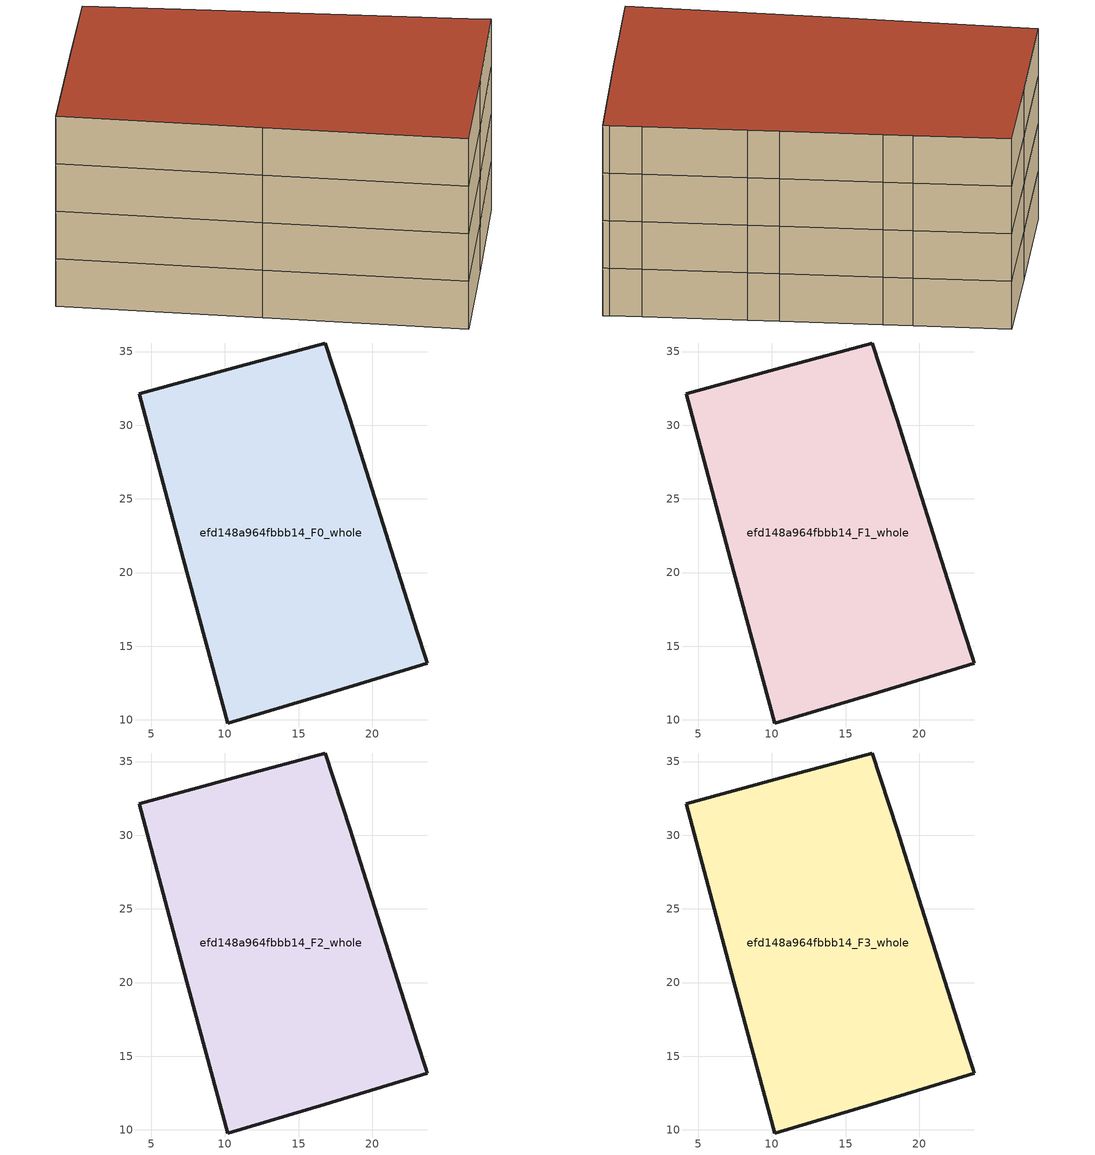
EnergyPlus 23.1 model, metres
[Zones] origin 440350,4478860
efd148a964fbbb14_F0_whole
 floor ground (EU_floor_Construction): 16.81,35.58 18.5,30.36 19.01,28.74 20.76,23.24 21.29,21.52 23.07,15.95 23.63,14.18 23.75,13.84 16.8,11.74 10.2,9.79 7.19,20.94 4.17,32.13 11.01,34.01 z0
 wall outside (EU_wall_Construction): 16.81,35.58 11.01,34.01 4.17,32.13 7.19,20.94 10.2,9.79 16.8,11.74 23.75,13.84 23.63,14.18 23.07,15.95 21.29,21.52 20.76,23.24 19.01,28.74 18.5,30.36 16.81,35.58 z0:3
efd148a964fbbb14_F1_whole
 floor to efd148a964fbbb14_F0_whole (EU_floor_Construction): 16.81,35.58 18.5,30.36 19.01,28.74 20.76,23.24 21.29,21.52 23.07,15.95 23.63,14.18 23.75,13.84 16.8,11.74 10.2,9.79 7.19,20.94 4.17,32.13 11.01,34.01 z3
 wall outside (EU_wall_Construction): 16.81,35.58 11.01,34.01 4.17,32.13 7.19,20.94 10.2,9.79 16.8,11.74 23.75,13.84 23.63,14.18 23.07,15.95 21.29,21.52 20.76,23.24 19.01,28.74 18.5,30.36 16.81,35.58 z3:6
efd148a964fbbb14_F2_whole
 floor to efd148a964fbbb14_F1_whole (EU_floor_Construction): 16.81,35.58 18.5,30.36 19.01,28.74 20.76,23.24 21.29,21.52 23.07,15.95 23.63,14.18 23.75,13.84 16.8,11.74 10.2,9.79 7.19,20.94 4.17,32.13 11.01,34.01 z6
 wall outside (EU_wall_Construction): 16.81,35.58 11.01,34.01 4.17,32.13 7.19,20.94 10.2,9.79 16.8,11.74 23.75,13.84 23.63,14.18 23.07,15.95 21.29,21.52 20.76,23.24 19.01,28.74 18.5,30.36 16.81,35.58 z6:9
efd148a964fbbb14_F3_whole
 floor to efd148a964fbbb14_F2_whole (EU_floor_Construction): 16.81,35.58 18.5,30.36 19.01,28.74 20.76,23.24 21.29,21.52 23.07,15.95 23.63,14.18 23.75,13.84 16.8,11.74 10.2,9.79 7.19,20.94 4.17,32.13 11.01,34.01 z9
 wall outside (EU_wall_Construction): 16.81,35.58 11.01,34.01 4.17,32.13 7.19,20.94 10.2,9.79 16.8,11.74 23.75,13.84 23.63,14.18 23.07,15.95 21.29,21.52 20.76,23.24 19.01,28.74 18.5,30.36 16.81,35.58 z9:12
 roof outside (EU_roof_Construction): 23.75,13.84 23.63,14.18 23.07,15.95 21.29,21.52 20.76,23.24 19.01,28.74 18.5,30.36 16.81,35.58 11.01,34.01 4.17,32.13 7.19,20.94 10.2,9.79 16.8,11.74 z12
[Building]
EU S2 Campaign: North Axis=0; Terrain=City; Solar Distribution=FullExterior
[Site:Location]
Madrid: Latitude=40.5; Longitude=-3.5; Time Zone=1; Elevation=609
[SizingPeriod:WeatherFileDays]
AnnualSizingPeriod: Begin Month=1; Begin Day of Month=1; End Month=12; End Day of Month=31; Day of Week for Start Day=Monday; Use Weather File Daylight Saving Period=No; Use Weather File Rain and Snow Indicators=No
[MATERIAL]
EU_InternalMass_Material: Roughness=MediumRough; Thickness=0.1; Conductivity=1; Density=1800; Specific Heat=900; Thermal Absorptance=0.9; Solar Absorptance=0.7; Visible Absorptance=0.7
[MATERIAL:NOMASS] Roughness=MediumRough; Thermal Absorptance=0.9; Solar Absorptance=0.7; Visible Absorptance=0.7
Name | Thermal Resistance
EU_wall_NoMass | 0.459673
EU_roof_NoMass | 0.495815
EU_floor_NoMass | 0.788942
[CONSTRUCTION]
EU_wall_Construction: EU_wall_NoMass
EU_roof_Construction: EU_roof_NoMass
EU_floor_Construction: EU_floor_NoMass
EU_InternalMass_Construction: EU_InternalMass_Material
[ZONE] Type=1; Multiplier=1; Ceiling Height=autocalculate; Floor Area=autocalculate; Part of Total Floor Area=Yes
Name | Volume
efd148a964fbbb14_F0_whole | 939.762
efd148a964fbbb14_F1_whole; efd148a964fbbb14_F2_whole; efd148a964fbbb14_F3_whole | 939.761
[INTERNALMASS] Construction=EU_InternalMass_Construction; Surface Area=313.254
Name | Zone or ZoneList
efd148a964fbbb14_F0_whole_EU_InternalMass | efd148a964fbbb14_F0_whole
efd148a964fbbb14_F1_whole_EU_InternalMass | efd148a964fbbb14_F1_whole
efd148a964fbbb14_F2_whole_EU_InternalMass | efd148a964fbbb14_F2_whole
efd148a964fbbb14_F3_whole_EU_InternalMass | efd148a964fbbb14_F3_whole
[OTHEREQUIPMENT] Fuel Type=Electricity; Design Level Calculation Method=Watts/Area; Power per Zone Floor Area=1; Fraction Latent=0; Fraction Radiant=0; Fraction Lost=0; Carbon Dioxide Generation Rate=0; EndUse Subcategory=EU_Step8_InternalGains
Name | Zone or ZoneList or Space or SpaceList | Schedule
EU_Step8_InternalGain_efd148a964fbbb14_F0_whole_f000 | efd148a964fbbb14_F0_whole | EU_Step8_GainSchedule_efd148a964fbbb14_F0_whole_f000
EU_Step8_InternalGain_efd148a964fbbb14_F1_whole_f000 | efd148a964fbbb14_F1_whole | EU_Step8_GainSchedule_efd148a964fbbb14_F1_whole_f000
EU_Step8_InternalGain_efd148a964fbbb14_F2_whole_f000 | efd148a964fbbb14_F2_whole | EU_Step8_GainSchedule_efd148a964fbbb14_F2_whole_f000
EU_Step8_InternalGain_efd148a964fbbb14_F3_whole_f000 | efd148a964fbbb14_F3_whole | EU_Step8_GainSchedule_efd148a964fbbb14_F3_whole_f000
[ZONEVENTILATION:DESIGNFLOWRATE] Schedule=EU_AlwaysOn; Design Flow Rate Calculation Method=AirChanges/Hour; Air Changes per Hour=0.719161; Ventilation Type=Natural; Fan Pressure Rise=0; Fan Total Efficiency=1; Constant Term Coefficient=1; Temperature Term Coefficient=0; Velocity Term Coefficient=0; Velocity Squared Term Coefficient=0; Minimum Indoor Temperature=-100; Maximum Indoor Temperature=100; Delta Temperature=-100; Minimum Outdoor Temperature=-100; Maximum Outdoor Temperature=100; Maximum Wind Speed=40
Name | Zone or ZoneList or Space or SpaceList
EU_ConstantAir_efd148a964fbbb14_F0_whole | efd148a964fbbb14_F0_whole
EU_ConstantAir_efd148a964fbbb14_F1_whole | efd148a964fbbb14_F1_whole
EU_ConstantAir_efd148a964fbbb14_F2_whole | efd148a964fbbb14_F2_whole
EU_ConstantAir_efd148a964fbbb14_F3_whole | efd148a964fbbb14_F3_whole
[HVACTEMPLATE:THERMOSTAT] Constant Heating Setpoint=20; Constant Cooling Setpoint=50
EU_HeatOnly_efd148a964fbbb14_F0_whole; EU_HeatOnly_efd148a964fbbb14_F1_whole; EU_HeatOnly_efd148a964fbbb14_F2_whole; EU_HeatOnly_efd148a964fbbb14_F3_whole
[HVACTEMPLATE:ZONE:IDEALLOADSAIRSYSTEM] System Availability Schedule=EU_AlwaysOn; Maximum Heating Supply Air Temperature=50; Minimum Cooling Supply Air Temperature=13; Maximum Heating Supply Air Humidity Ratio=0.0156; Minimum Cooling Supply Air Humidity Ratio=0.0077; Heating Limit=NoLimit; Cooling Limit=NoLimit; Heating Availability Schedule=EU_AlwaysOn; Cooling Availability Schedule=EU_CoolingOff; Dehumidification Control Type=ConstantSensibleHeatRatio; Cooling Sensible Heat Ratio=0.7; Dehumidification Setpoint=60; Humidification Control Type=None; Humidification Setpoint=30; Outdoor Air Method=None; Outdoor Air Flow Rate per Person=0.00944; Outdoor Air Flow Rate per Zone Floor Area=0; Outdoor Air Flow Rate per Zone=0; Demand Controlled Ventilation Type=None; Outdoor Air Economizer Type=NoEconomizer; Heat Recovery Type=None; Sensible Heat Recovery Effectiveness=0.7; Latent Heat Recovery Effectiveness=0.65
Name | Template Thermostat
efd148a964fbbb14_F0_whole | EU_HeatOnly_efd148a964fbbb14_F0_whole
efd148a964fbbb14_F1_whole | EU_HeatOnly_efd148a964fbbb14_F1_whole
efd148a964fbbb14_F2_whole | EU_HeatOnly_efd148a964fbbb14_F2_whole
efd148a964fbbb14_F3_whole | EU_HeatOnly_efd148a964fbbb14_F3_whole
[SIZING:ZONE] Zone Cooling Design Supply Air Temperature Input Method=SupplyAirTemperature; Zone Cooling Design Supply Air Temperature=13; Zone Heating Design Supply Air Temperature Input Method=SupplyAirTemperature; Zone Heating Design Supply Air Temperature=50; Zone Cooling Design Supply Air Humidity Ratio=0.008; Zone Heating Design Supply Air Humidity Ratio=0.008; Cooling Design Air Flow Method=DesignDay; Cooling Design Air Flow Rate=0; Cooling Minimum Air Flow per Zone Floor Area=0.000762; Cooling Minimum Air Flow=0; Cooling Minimum Air Flow Fraction=0.2; Heating Design Air Flow Method=DesignDay; Heating Design Air Flow Rate=0; Heating Maximum Air Flow per Zone Floor Area=0.002032; Heating Maximum Air Flow=0.141576; Heating Maximum Air Flow Fraction=0.3; Account for Dedicated Outdoor Air System=No; Dedicated Outdoor Air System Control Strategy=NeutralSupplyAir; Dedicated Outdoor Air Low Setpoint Temperature for Design=autosize; Dedicated Outdoor Air High Setpoint Temperature for Design=autosize; Zone Load Sizing Method=Sensible Load Only No Latent Load; Zone Latent Cooling Design Supply Air Humidity Ratio Input Method=HumidityRatioDifference; Zone Cooling Design Supply Air Humidity Ratio Difference=0.005; Zone Latent Heating Design Supply Air Humidity Ratio Input Method=HumidityRatioDifference; Zone Humidification Design Supply Air Humidity Ratio Difference=0.005
efd148a964fbbb14_F0_whole; efd148a964fbbb14_F1_whole; efd148a964fbbb14_F2_whole; efd148a964fbbb14_F3_whole
[SCHEDULE:CONSTANT]
Name | Hourly Value
EU_AlwaysOn | 1
EU_CoolingOff | 0
[SCHEDULE:FILE] Column Number=1; Rows to Skip at Top=0; Number of Hours of Data=8760; Column Separator=Comma; Interpolate to Timestep=No; Minutes per Item=60; Adjust Schedule for Daylight Savings=Yes
Name | File
EU_Step8_GainSchedule_efd148a964fbbb14_F0_whole_f000 | C:\Users\o_iseri\Desktop\OpenUBEM\openubem\outputs\eu_evidence\EU-11\ES-MAD-BERRUGUETE\idfs\efd148a964fbbb14\efd148a964fbbb14_F0_whole_f000_gain.csv
EU_Step8_GainSchedule_efd148a964fbbb14_F1_whole_f000 | C:\Users\o_iseri\Desktop\OpenUBEM\openubem\outputs\eu_evidence\EU-11\ES-MAD-BERRUGUETE\idfs\efd148a964fbbb14\efd148a964fbbb14_F1_whole_f000_gain.csv
EU_Step8_GainSchedule_efd148a964fbbb14_F2_whole_f000 | C:\Users\o_iseri\Desktop\OpenUBEM\openubem\outputs\eu_evidence\EU-11\ES-MAD-BERRUGUETE\idfs\efd148a964fbbb14\efd148a964fbbb14_F2_whole_f000_gain.csv
EU_Step8_GainSchedule_efd148a964fbbb14_F3_whole_f000 | C:\Users\o_iseri\Desktop\OpenUBEM\openubem\outputs\eu_evidence\EU-11\ES-MAD-BERRUGUETE\idfs\efd148a964fbbb14\efd148a964fbbb14_F3_whole_f000_gain.csv
